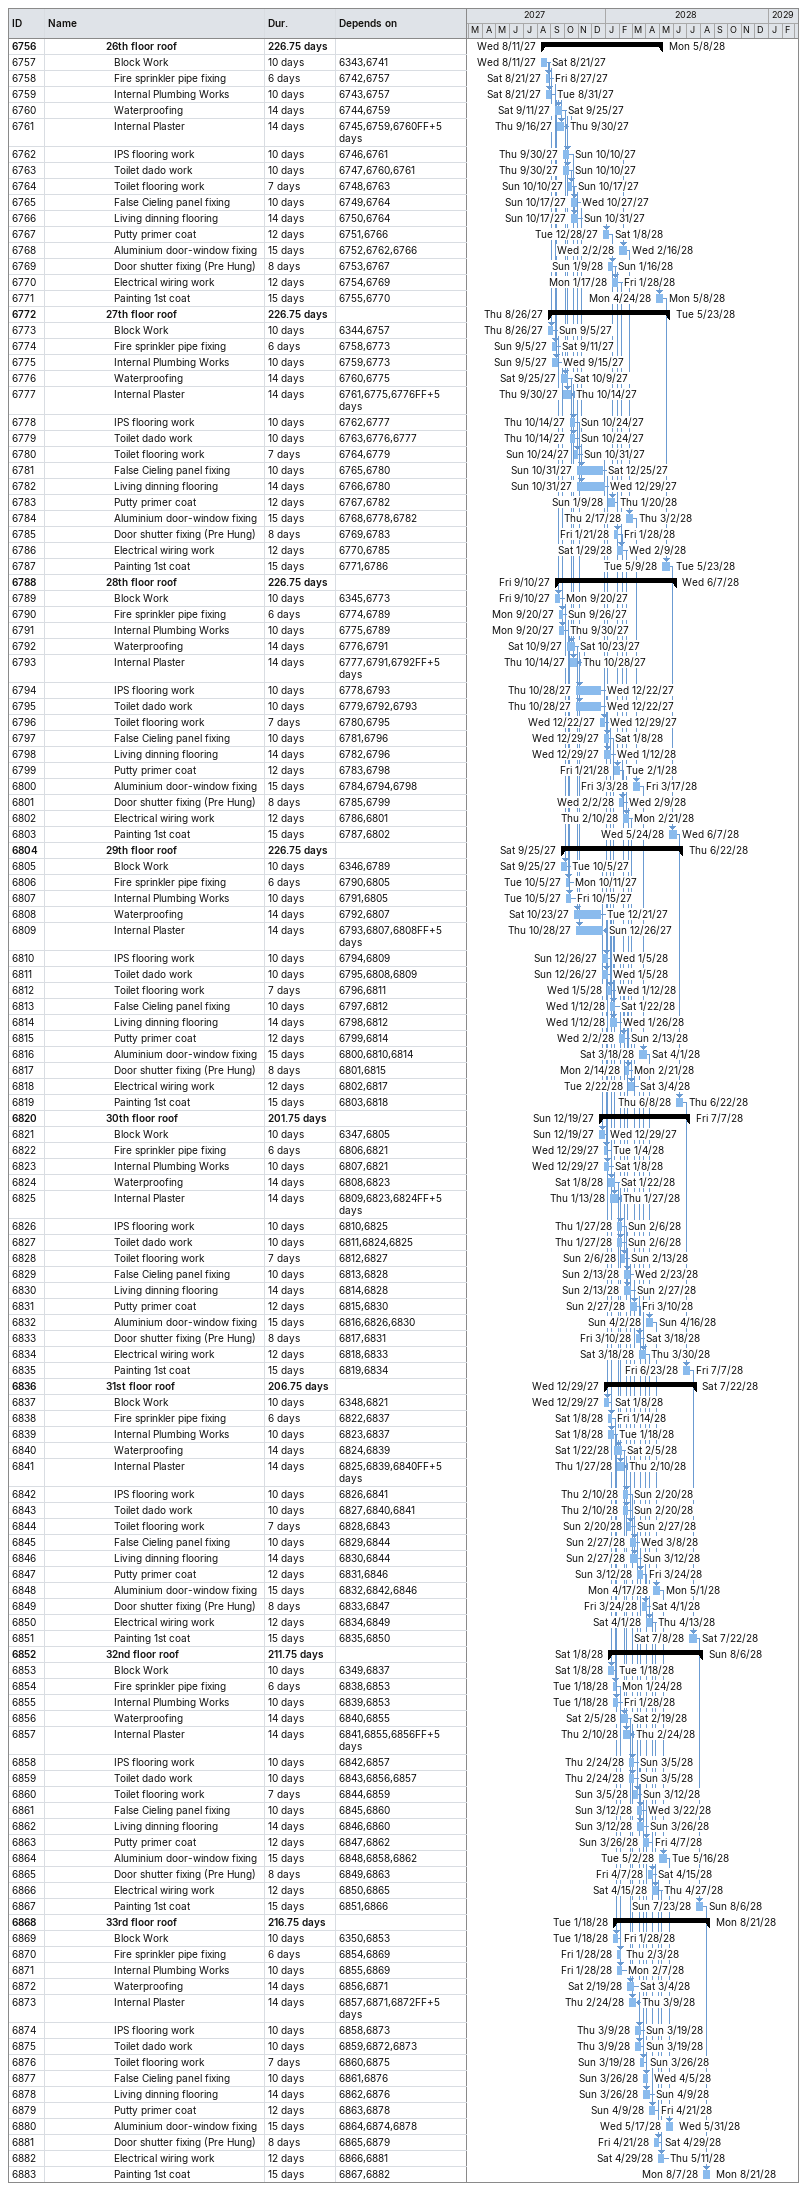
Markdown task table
| ID | Level | Task | Duration | Start | Finish | Predecessors |
|---|---|---|---|---|---|---|
| 6756 | 8 | **26th floor roof** | 226.75d | 2027-08-11 | 2028-05-08 |  |
| 6757 | 9 | Block Work | 10d | 2027-08-11 | 2027-08-21 | 6343, 6741 |
| 6758 | 9 | Fire sprinkler pipe fixing | 6d | 2027-08-21 | 2027-08-27 | 6742, 6757 |
| 6759 | 9 | Internal Plumbing Works | 10d | 2027-08-21 | 2027-08-31 | 6743, 6757 |
| 6760 | 9 | Waterproofing | 14d | 2027-09-11 | 2027-09-25 | 6744, 6759 |
| 6761 | 9 | Internal Plaster | 14d | 2027-09-16 | 2027-09-30 | 6745, 6759, 6760FF+5d |
| 6762 | 9 | IPS flooring work | 10d | 2027-09-30 | 2027-10-10 | 6746, 6761 |
| 6763 | 9 | Toilet dado work | 10d | 2027-09-30 | 2027-10-10 | 6747, 6760, 6761 |
| 6764 | 9 | Toilet flooring work | 7d | 2027-10-10 | 2027-10-17 | 6748, 6763 |
| 6765 | 9 | False Cieling panel fixing | 10d | 2027-10-17 | 2027-10-27 | 6749, 6764 |
| 6766 | 9 | Living dinning flooring | 14d | 2027-10-17 | 2027-10-31 | 6750, 6764 |
| 6767 | 9 | Putty primer coat | 12d | 2027-12-28 | 2028-01-08 | 6751, 6766 |
| 6768 | 9 | Aluminium door-window fixing | 15d | 2028-02-02 | 2028-02-16 | 6752, 6762, 6766 |
| 6769 | 9 | Door shutter fixing (Pre Hung) | 8d | 2028-01-09 | 2028-01-16 | 6753, 6767 |
| 6770 | 9 | Electrical wiring work | 12d | 2028-01-17 | 2028-01-28 | 6754, 6769 |
| 6771 | 9 | Painting 1st coat | 15d | 2028-04-24 | 2028-05-08 | 6755, 6770 |
| 6772 | 8 | **27th floor roof** | 226.75d | 2027-08-26 | 2028-05-23 |  |
| 6773 | 9 | Block Work | 10d | 2027-08-26 | 2027-09-05 | 6344, 6757 |
| 6774 | 9 | Fire sprinkler pipe fixing | 6d | 2027-09-05 | 2027-09-11 | 6758, 6773 |
| 6775 | 9 | Internal Plumbing Works | 10d | 2027-09-05 | 2027-09-15 | 6759, 6773 |
| 6776 | 9 | Waterproofing | 14d | 2027-09-25 | 2027-10-09 | 6760, 6775 |
| 6777 | 9 | Internal Plaster | 14d | 2027-09-30 | 2027-10-14 | 6761, 6775, 6776FF+5d |
| 6778 | 9 | IPS flooring work | 10d | 2027-10-14 | 2027-10-24 | 6762, 6777 |
| 6779 | 9 | Toilet dado work | 10d | 2027-10-14 | 2027-10-24 | 6763, 6776, 6777 |
| 6780 | 9 | Toilet flooring work | 7d | 2027-10-24 | 2027-10-31 | 6764, 6779 |
| 6781 | 9 | False Cieling panel fixing | 10d | 2027-10-31 | 2027-12-25 | 6765, 6780 |
| 6782 | 9 | Living dinning flooring | 14d | 2027-10-31 | 2027-12-29 | 6766, 6780 |
| 6783 | 9 | Putty primer coat | 12d | 2028-01-09 | 2028-01-20 | 6767, 6782 |
| 6784 | 9 | Aluminium door-window fixing | 15d | 2028-02-17 | 2028-03-02 | 6768, 6778, 6782 |
| 6785 | 9 | Door shutter fixing (Pre Hung) | 8d | 2028-01-21 | 2028-01-28 | 6769, 6783 |
| 6786 | 9 | Electrical wiring work | 12d | 2028-01-29 | 2028-02-09 | 6770, 6785 |
| 6787 | 9 | Painting 1st coat | 15d | 2028-05-09 | 2028-05-23 | 6771, 6786 |
| 6788 | 8 | **28th floor roof** | 226.75d | 2027-09-10 | 2028-06-07 |  |
| 6789 | 9 | Block Work | 10d | 2027-09-10 | 2027-09-20 | 6345, 6773 |
| 6790 | 9 | Fire sprinkler pipe fixing | 6d | 2027-09-20 | 2027-09-26 | 6774, 6789 |
| 6791 | 9 | Internal Plumbing Works | 10d | 2027-09-20 | 2027-09-30 | 6775, 6789 |
| 6792 | 9 | Waterproofing | 14d | 2027-10-09 | 2027-10-23 | 6776, 6791 |
| 6793 | 9 | Internal Plaster | 14d | 2027-10-14 | 2027-10-28 | 6777, 6791, 6792FF+5d |
| 6794 | 9 | IPS flooring work | 10d | 2027-10-28 | 2027-12-22 | 6778, 6793 |
| 6795 | 9 | Toilet dado work | 10d | 2027-10-28 | 2027-12-22 | 6779, 6792, 6793 |
| 6796 | 9 | Toilet flooring work | 7d | 2027-12-22 | 2027-12-29 | 6780, 6795 |
| 6797 | 9 | False Cieling panel fixing | 10d | 2027-12-29 | 2028-01-08 | 6781, 6796 |
| 6798 | 9 | Living dinning flooring | 14d | 2027-12-29 | 2028-01-12 | 6782, 6796 |
| 6799 | 9 | Putty primer coat | 12d | 2028-01-21 | 2028-02-01 | 6783, 6798 |
| 6800 | 9 | Aluminium door-window fixing | 15d | 2028-03-03 | 2028-03-17 | 6784, 6794, 6798 |
| 6801 | 9 | Door shutter fixing (Pre Hung) | 8d | 2028-02-02 | 2028-02-09 | 6785, 6799 |
| 6802 | 9 | Electrical wiring work | 12d | 2028-02-10 | 2028-02-21 | 6786, 6801 |
| 6803 | 9 | Painting 1st coat | 15d | 2028-05-24 | 2028-06-07 | 6787, 6802 |
| 6804 | 8 | **29th floor roof** | 226.75d | 2027-09-25 | 2028-06-22 |  |
| 6805 | 9 | Block Work | 10d | 2027-09-25 | 2027-10-05 | 6346, 6789 |
| 6806 | 9 | Fire sprinkler pipe fixing | 6d | 2027-10-05 | 2027-10-11 | 6790, 6805 |
| 6807 | 9 | Internal Plumbing Works | 10d | 2027-10-05 | 2027-10-15 | 6791, 6805 |
| 6808 | 9 | Waterproofing | 14d | 2027-10-23 | 2027-12-21 | 6792, 6807 |
| 6809 | 9 | Internal Plaster | 14d | 2027-10-28 | 2027-12-26 | 6793, 6807, 6808FF+5d |
| 6810 | 9 | IPS flooring work | 10d | 2027-12-26 | 2028-01-05 | 6794, 6809 |
| 6811 | 9 | Toilet dado work | 10d | 2027-12-26 | 2028-01-05 | 6795, 6808, 6809 |
| 6812 | 9 | Toilet flooring work | 7d | 2028-01-05 | 2028-01-12 | 6796, 6811 |
| 6813 | 9 | False Cieling panel fixing | 10d | 2028-01-12 | 2028-01-22 | 6797, 6812 |
| 6814 | 9 | Living dinning flooring | 14d | 2028-01-12 | 2028-01-26 | 6798, 6812 |
| 6815 | 9 | Putty primer coat | 12d | 2028-02-02 | 2028-02-13 | 6799, 6814 |
| 6816 | 9 | Aluminium door-window fixing | 15d | 2028-03-18 | 2028-04-01 | 6800, 6810, 6814 |
| 6817 | 9 | Door shutter fixing (Pre Hung) | 8d | 2028-02-14 | 2028-02-21 | 6801, 6815 |
| 6818 | 9 | Electrical wiring work | 12d | 2028-02-22 | 2028-03-04 | 6802, 6817 |
| 6819 | 9 | Painting 1st coat | 15d | 2028-06-08 | 2028-06-22 | 6803, 6818 |
| 6820 | 8 | **30th floor roof** | 201.75d | 2027-12-19 | 2028-07-07 |  |
| 6821 | 9 | Block Work | 10d | 2027-12-19 | 2027-12-29 | 6347, 6805 |
| 6822 | 9 | Fire sprinkler pipe fixing | 6d | 2027-12-29 | 2028-01-04 | 6806, 6821 |
| 6823 | 9 | Internal Plumbing Works | 10d | 2027-12-29 | 2028-01-08 | 6807, 6821 |
| 6824 | 9 | Waterproofing | 14d | 2028-01-08 | 2028-01-22 | 6808, 6823 |
| 6825 | 9 | Internal Plaster | 14d | 2028-01-13 | 2028-01-27 | 6809, 6823, 6824FF+5d |
| 6826 | 9 | IPS flooring work | 10d | 2028-01-27 | 2028-02-06 | 6810, 6825 |
| 6827 | 9 | Toilet dado work | 10d | 2028-01-27 | 2028-02-06 | 6811, 6824, 6825 |
| 6828 | 9 | Toilet flooring work | 7d | 2028-02-06 | 2028-02-13 | 6812, 6827 |
| 6829 | 9 | False Cieling panel fixing | 10d | 2028-02-13 | 2028-02-23 | 6813, 6828 |
| 6830 | 9 | Living dinning flooring | 14d | 2028-02-13 | 2028-02-27 | 6814, 6828 |
| 6831 | 9 | Putty primer coat | 12d | 2028-02-27 | 2028-03-10 | 6815, 6830 |
| 6832 | 9 | Aluminium door-window fixing | 15d | 2028-04-02 | 2028-04-16 | 6816, 6826, 6830 |
| 6833 | 9 | Door shutter fixing (Pre Hung) | 8d | 2028-03-10 | 2028-03-18 | 6817, 6831 |
| 6834 | 9 | Electrical wiring work | 12d | 2028-03-18 | 2028-03-30 | 6818, 6833 |
| 6835 | 9 | Painting 1st coat | 15d | 2028-06-23 | 2028-07-07 | 6819, 6834 |
| 6836 | 8 | **31st floor roof** | 206.75d | 2027-12-29 | 2028-07-22 |  |
| 6837 | 9 | Block Work | 10d | 2027-12-29 | 2028-01-08 | 6348, 6821 |
| 6838 | 9 | Fire sprinkler pipe fixing | 6d | 2028-01-08 | 2028-01-14 | 6822, 6837 |
| 6839 | 9 | Internal Plumbing Works | 10d | 2028-01-08 | 2028-01-18 | 6823, 6837 |
| 6840 | 9 | Waterproofing | 14d | 2028-01-22 | 2028-02-05 | 6824, 6839 |
| 6841 | 9 | Internal Plaster | 14d | 2028-01-27 | 2028-02-10 | 6825, 6839, 6840FF+5d |
| 6842 | 9 | IPS flooring work | 10d | 2028-02-10 | 2028-02-20 | 6826, 6841 |
| 6843 | 9 | Toilet dado work | 10d | 2028-02-10 | 2028-02-20 | 6827, 6840, 6841 |
| 6844 | 9 | Toilet flooring work | 7d | 2028-02-20 | 2028-02-27 | 6828, 6843 |
| 6845 | 9 | False Cieling panel fixing | 10d | 2028-02-27 | 2028-03-08 | 6829, 6844 |
| 6846 | 9 | Living dinning flooring | 14d | 2028-02-27 | 2028-03-12 | 6830, 6844 |
| 6847 | 9 | Putty primer coat | 12d | 2028-03-12 | 2028-03-24 | 6831, 6846 |
| 6848 | 9 | Aluminium door-window fixing | 15d | 2028-04-17 | 2028-05-01 | 6832, 6842, 6846 |
| 6849 | 9 | Door shutter fixing (Pre Hung) | 8d | 2028-03-24 | 2028-04-01 | 6833, 6847 |
| 6850 | 9 | Electrical wiring work | 12d | 2028-04-01 | 2028-04-13 | 6834, 6849 |
| 6851 | 9 | Painting 1st coat | 15d | 2028-07-08 | 2028-07-22 | 6835, 6850 |
| 6852 | 8 | **32nd floor roof** | 211.75d | 2028-01-08 | 2028-08-06 |  |
| 6853 | 9 | Block Work | 10d | 2028-01-08 | 2028-01-18 | 6349, 6837 |
| 6854 | 9 | Fire sprinkler pipe fixing | 6d | 2028-01-18 | 2028-01-24 | 6838, 6853 |
| 6855 | 9 | Internal Plumbing Works | 10d | 2028-01-18 | 2028-01-28 | 6839, 6853 |
| 6856 | 9 | Waterproofing | 14d | 2028-02-05 | 2028-02-19 | 6840, 6855 |
| 6857 | 9 | Internal Plaster | 14d | 2028-02-10 | 2028-02-24 | 6841, 6855, 6856FF+5d |
| 6858 | 9 | IPS flooring work | 10d | 2028-02-24 | 2028-03-05 | 6842, 6857 |
| 6859 | 9 | Toilet dado work | 10d | 2028-02-24 | 2028-03-05 | 6843, 6856, 6857 |
| 6860 | 9 | Toilet flooring work | 7d | 2028-03-05 | 2028-03-12 | 6844, 6859 |
| 6861 | 9 | False Cieling panel fixing | 10d | 2028-03-12 | 2028-03-22 | 6845, 6860 |
| 6862 | 9 | Living dinning flooring | 14d | 2028-03-12 | 2028-03-26 | 6846, 6860 |
| 6863 | 9 | Putty primer coat | 12d | 2028-03-26 | 2028-04-07 | 6847, 6862 |
| 6864 | 9 | Aluminium door-window fixing | 15d | 2028-05-02 | 2028-05-16 | 6848, 6858, 6862 |
| 6865 | 9 | Door shutter fixing (Pre Hung) | 8d | 2028-04-07 | 2028-04-15 | 6849, 6863 |
| 6866 | 9 | Electrical wiring work | 12d | 2028-04-15 | 2028-04-27 | 6850, 6865 |
| 6867 | 9 | Painting 1st coat | 15d | 2028-07-23 | 2028-08-06 | 6851, 6866 |
| 6868 | 8 | **33rd floor roof** | 216.75d | 2028-01-18 | 2028-08-21 |  |
| 6869 | 9 | Block Work | 10d | 2028-01-18 | 2028-01-28 | 6350, 6853 |
| 6870 | 9 | Fire sprinkler pipe fixing | 6d | 2028-01-28 | 2028-02-03 | 6854, 6869 |
| 6871 | 9 | Internal Plumbing Works | 10d | 2028-01-28 | 2028-02-07 | 6855, 6869 |
| 6872 | 9 | Waterproofing | 14d | 2028-02-19 | 2028-03-04 | 6856, 6871 |
| 6873 | 9 | Internal Plaster | 14d | 2028-02-24 | 2028-03-09 | 6857, 6871, 6872FF+5d |
| 6874 | 9 | IPS flooring work | 10d | 2028-03-09 | 2028-03-19 | 6858, 6873 |
| 6875 | 9 | Toilet dado work | 10d | 2028-03-09 | 2028-03-19 | 6859, 6872, 6873 |
| 6876 | 9 | Toilet flooring work | 7d | 2028-03-19 | 2028-03-26 | 6860, 6875 |
| 6877 | 9 | False Cieling panel fixing | 10d | 2028-03-26 | 2028-04-05 | 6861, 6876 |
| 6878 | 9 | Living dinning flooring | 14d | 2028-03-26 | 2028-04-09 | 6862, 6876 |
| 6879 | 9 | Putty primer coat | 12d | 2028-04-09 | 2028-04-21 | 6863, 6878 |
| 6880 | 9 | Aluminium door-window fixing | 15d | 2028-05-17 | 2028-05-31 | 6864, 6874, 6878 |
| 6881 | 9 | Door shutter fixing (Pre Hung) | 8d | 2028-04-21 | 2028-04-29 | 6865, 6879 |
| 6882 | 9 | Electrical wiring work | 12d | 2028-04-29 | 2028-05-11 | 6866, 6881 |
| 6883 | 9 | Painting 1st coat | 15d | 2028-08-07 | 2028-08-21 | 6867, 6882 |
